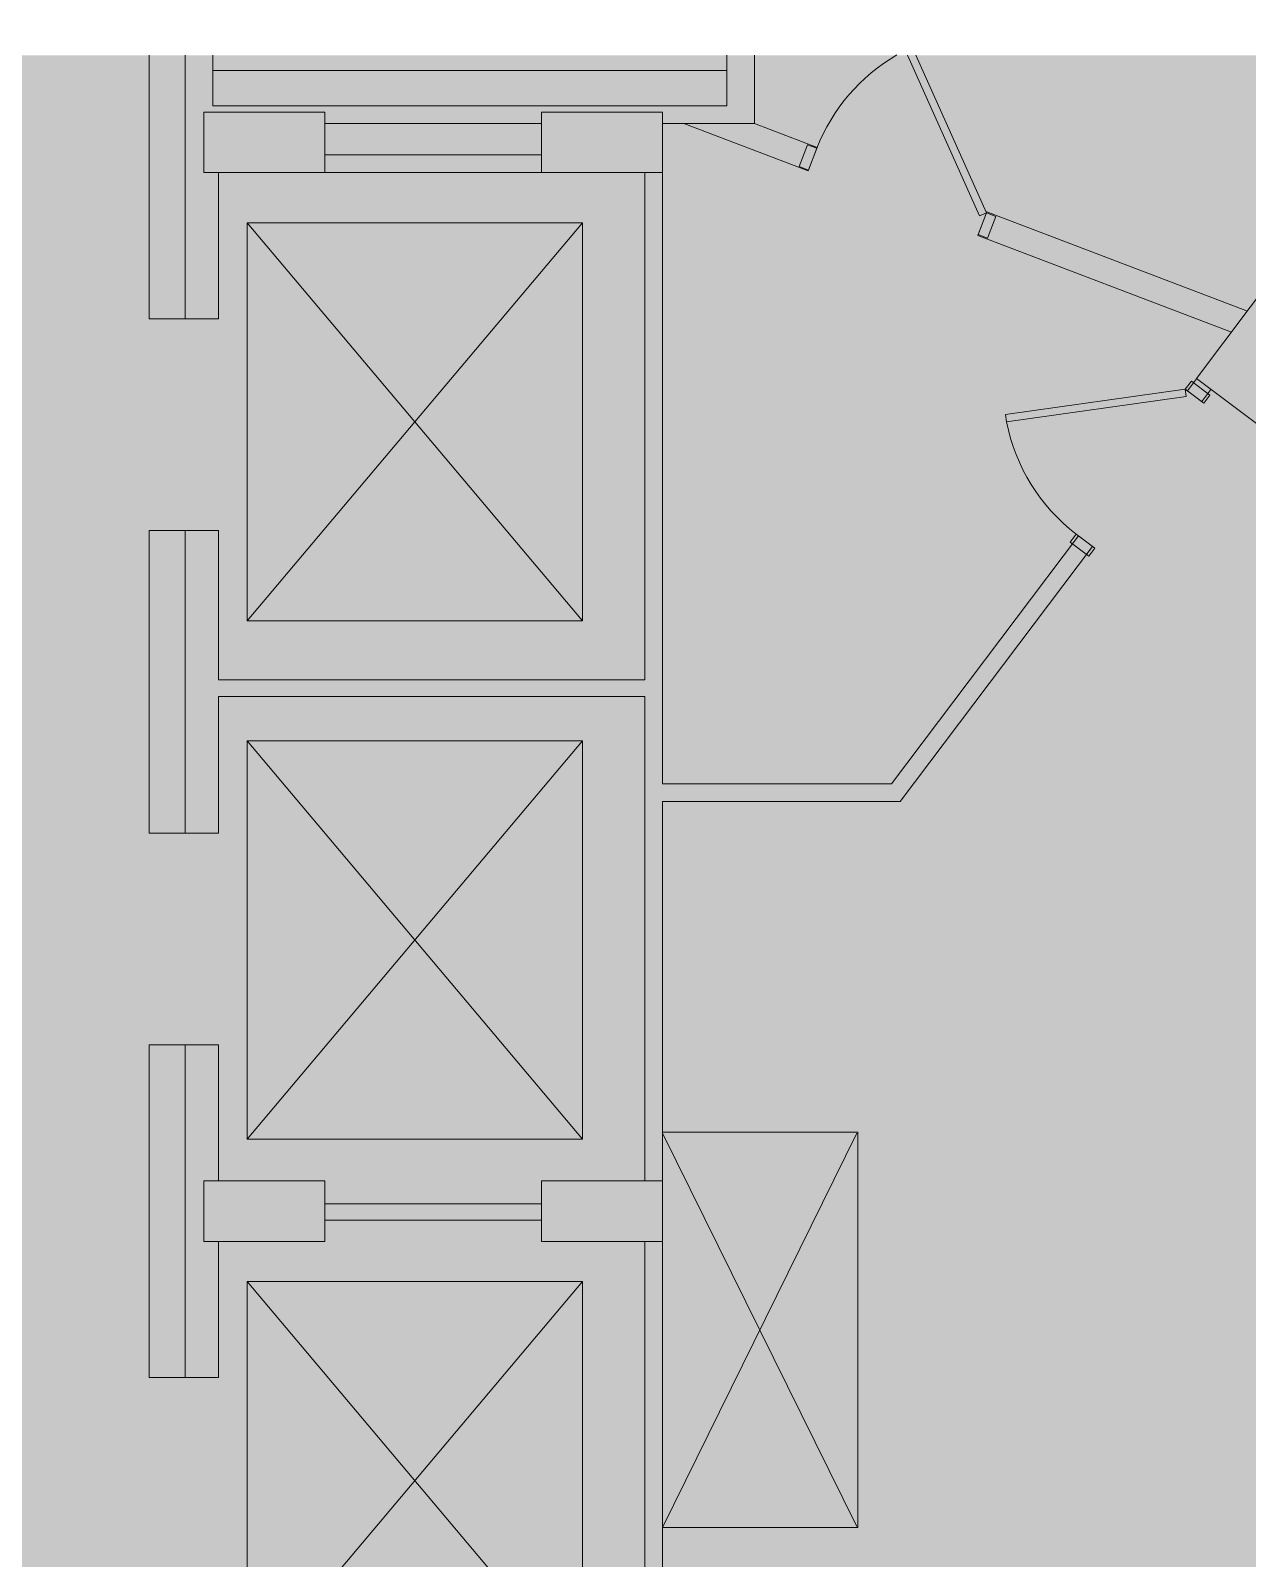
# Model space of a CAD drawing. Header units: inches. Extents: x 41 to 2137, y -595 to 378.
# Drawn here: x 282.8 to 524.2, y 74.9 to 378 of the extents above; entities that cross this region are included whole.
import ezdxf

# ---------------------------------------------------------------- set-up
doc = ezdxf.new("R2010")
doc.units = ezdxf.units.IN
doc.header["$MEASUREMENT"] = 0
for name, color, linetype, lineweight in [('A-DETL-GENF', 92, 'Continuous', 9), ('A-EXIST-DOOR', 250, 'Continuous', 9), ('A-EXIST-WALL-INT', 250, 'Continuous', 9), ('A-FLOR-ELTR', 250, 'Continuous', 9), ('COREDETAILS', 250, 'Continuous', 9), ('new block- skin dc_dwg', 8, 'Continuous', 9), ('S-EXIST-COLS', 250, 'Continuous', 9)]:
    doc.layers.add(name, color=color, linetype=linetype, lineweight=lineweight)

# ---------------------------------------------------------------- blocks, each defined once
blk = doc.blocks.new('new block- skin dc_dwg_EXIST-36-DR-2066955-New Construction - Demolition Plan')
at = {"layer": 'A-EXIST-DOOR', "flags": 128}
for points in [[(-27.76, 25.95), (-3.06, 1.25), (-2, 2.31), (-26.22, 26.53)], [(-2, 2.31), (0, 2.31), (0, -2.31), (-2, -2.31), (-2, 2.31), (-26.22, 26.53)]]:
    blk.add_lwpolyline(points, dxfattribs=at)
blk.add_lwpolyline([(-37.99, -2.31), (-39.99, -2.31), (-39.99, 2.31), (-37.99, 2.31)], close=True, dxfattribs=at)
at = {"layer": 'A-EXIST-DOOR'}
blk.add_arc((-1.05, 1.99), 36.95, 141.0018, 179.5009, dxfattribs=at)
blk = doc.blocks.new('new block- skin dc_dwg_EXIST-36-DR-V10-New Construction - Demolition Plan')
at = {"layer": 'A-EXIST-DOOR', "flags": 128}
for points in [[(-28.52, 26.71), (-3.06, 1.25), (-2, 2.31), (-27.46, 27.77)], [(-37.99, -2.31), (-39.99, -2.31), (-39.99, 2.31), (-37.99, 2.31)]]:
    blk.add_lwpolyline(points, close=True, dxfattribs=at)
blk.add_lwpolyline([(-2, 2.31), (0, 2.31), (0, -2.31), (-2, -2.31), (-2, 2.31), (-27.46, 27.77)], dxfattribs=at)
at = {"layer": 'A-EXIST-DOOR'}
blk.add_arc((-1.05, 1.99), 36.95, 138.0124, 179.5009, dxfattribs=at)
blk = doc.blocks.new('new block- skin dc_dwg-1925045-New Construction - Demolition Plan')
at = {"layer": 'A-EXIST-WALL-INT'}
h = blk.add_hatch(color=256, dxfattribs=at)
h.paths.add_polyline_path([(1539.4, 1328.2), (1539.4, 1418.58), (1532.22, 1418.58), (1532.22, 1328.2)], flags=0)
h.paths.add_polyline_path([(1565.9, 1379.58), (1567.11, 1379.58), (1567.11, 1388.08), (1610.11, 1388.08), (1610.11, 1379.58), (1634.11, 1379.58), (1634.11, 1574.82), (1681.26, 1574.82), (1719.4, 1625.44), (1716.58, 1627.56), (1679.52, 1578.32), (1634.11, 1578.32), (1634.11, 1709.32), (1652.34, 1709.32), (1652.34, 1722.86), (1646.87, 1722.86), (1646.87, 1712.82), (1544.87, 1712.82), (1544.87, 1722.86), (1532.22, 1722.86), (1532.22, 1670.58), (1545.97, 1670.58), (1545.97, 1699.58), (1630.61, 1699.58), (1630.61, 1598.98), (1545.97, 1598.98), (1545.97, 1628.58), (1532.22, 1628.58), (1532.22, 1568.58), (1545.97, 1568.58), (1545.97, 1595.7), (1630.61, 1595.7), (1630.61, 1499.58), (1610.11, 1499.58), (1610.11, 1495.07), (1567.11, 1495.07), (1567.11, 1499.58), (1545.97, 1499.58), (1545.97, 1526.58), (1532.22, 1526.58), (1532.22, 1460.58), (1545.97, 1460.58), (1545.97, 1487.58), (1567.11, 1487.58), (1567.11, 1491.79), (1610.11, 1491.79), (1610.11, 1487.58), (1630.61, 1487.58), (1630.61, 1391.58), (1543.11, 1391.58), (1543.11, 1379.58), (1558.22, 1379.58)], flags=0)
for p, q in [((1539.4, 1722.86), (1539.4, 1670.58)), ((1646.87, 1722.86), (1646.87, 1712.82)), ((1544.87, 1719.82), (1646.87, 1719.82)), ((1567.11, 1709.32), (1610.11, 1709.32)), ((1634.11, 1709.32), (1652.34, 1709.32)), ((1567.11, 1703.11), (1610.11, 1703.11)), ((1543.11, 1699.61), (1610.11, 1699.61)), ((1742.87, 1656.59), (1741.06, 1654.19)), ((1539.4, 1568.58), (1539.4, 1628.58)), ((1567.11, 1495.07), (1610.11, 1495.07)), ((1567.11, 1491.79), (1610.11, 1491.79)), ((1630.61, 1391.58), (1630.61, 1487.58))]:
    blk.add_line(p, q, dxfattribs=at)
at = {"layer": 'A-EXIST-WALL-INT', "flags": 128}
for points in [[(1532.22, 1722.86), (1532.22, 1670.58), (1539.4, 1670.58), (1545.97, 1670.58), (1545.97, 1699.58)], [(1646.87, 1712.82), (1544.87, 1712.82), (1544.87, 1722.86)], [(1638.29, 1709.32), (1663, 1699.92), (1664.77, 1704.59), (1652.34, 1709.32), (1652.34, 1722.86)], [(1630.61, 1499.58), (1630.61, 1595.7), (1545.97, 1595.7), (1545.97, 1568.58), (1539.4, 1568.58), (1532.22, 1568.58), (1532.22, 1628.58), (1539.4, 1628.58), (1545.97, 1628.58), (1545.97, 1598.98), (1630.61, 1598.98), (1630.61, 1699.58)], [(1634.11, 1379.58), (1634.11, 1574.82), (1681.26, 1574.82), (1719.4, 1625.44), (1716.58, 1627.56), (1679.52, 1578.32), (1634.11, 1578.32), (1634.11, 1699.58)], [(1750.11, 1672.11), (1698.42, 1691.78), (1696.64, 1687.11), (1746.98, 1667.94)], [(1740.05, 1658.7), (1738.23, 1656.32), (1741.04, 1654.2)], [(1545.97, 1487.58), (1545.97, 1460.58), (1539.4, 1460.58), (1532.22, 1460.58), (1532.22, 1526.58), (1539.4, 1526.58)], [(1545.97, 1499.58), (1545.97, 1526.58), (1539.4, 1526.58), (1539.4, 1460.58)]]:
    blk.add_lwpolyline(points, dxfattribs=at)
at = {"layer": 'A-FLOR-ELTR'}
for p, q in [((1551.68, 1610.65), (1618.18, 1689.65)), ((1551.68, 1507.9), (1618.18, 1586.9))]:
    blk.add_line(p, q, dxfattribs=at)
at = {"layer": 'A-FLOR-ELTR', "flags": 128}
for points in [[(1551.68, 1689.65), (1551.68, 1610.65), (1618.18, 1610.65), (1551.68, 1689.65), (1618.18, 1689.65), (1618.18, 1610.65)], [(1551.68, 1586.9), (1551.68, 1507.9), (1618.18, 1507.9), (1551.68, 1586.9), (1618.18, 1586.9), (1618.18, 1507.9)], [(1551.68, 1479.65), (1618.18, 1400.65), (1618.18, 1479.65), (1551.68, 1479.65), (1551.68, 1400.65), (1618.18, 1479.65)]]:
    blk.add_lwpolyline(points, dxfattribs=at)
at = {"layer": 'COREDETAILS'}
blk.add_line((1634.11, 1509.08), (1672.61, 1431.08), dxfattribs=at)
at = {"layer": 'COREDETAILS', "flags": 128}
blk.add_lwpolyline([(1672.61, 1509.08), (1634.11, 1430.85), (1672.84, 1430.85), (1672.84, 1509.29), (1634.11, 1509.29)], dxfattribs=at)
at = {"layer": 'S-EXIST-COLS', "flags": 128}
for points in [[(1543.11, 1699.58), (1543.11, 1711.58), (1567.11, 1711.58), (1567.11, 1699.58)], [(1610.11, 1699.58), (1610.11, 1711.58), (1634.11, 1711.58), (1634.11, 1699.58)], [(1567.11, 1499.58), (1567.11, 1487.58), (1543.11, 1487.58), (1543.11, 1499.58)], [(1634.11, 1499.58), (1634.11, 1487.58), (1610.11, 1487.58), (1610.11, 1499.58)]]:
    blk.add_lwpolyline(points, close=True, dxfattribs=at)
blk.add_lwpolyline([(1761.45, 1642.66), (1740.03, 1658.72), (1756.1, 1680.1), (1773.5, 1667.05)], dxfattribs=at)
for name, p, rotation in [('new block- skin dc_dwg_EXIST-36-DR-2066955-New Construction - Demolition Plan', (1699.4, 1688.73), 339.1596797536541), ('new block- skin dc_dwg_EXIST-36-DR-V10-New Construction - Demolition Plan', (1740.84, 1656.86), 53.03429194640936)]:
    blk.add_blockref(name, p, dxfattribs=dict(rotation=rotation))

msp = doc.modelspace()

# ---------------------------------------------------------------- hatches: boundary and pattern name
at = {"layer": 'A-DETL-GENF'}
h = msp.add_hatch(color=9, dxfattribs=at)
h.paths.add_polyline_path([(547.5, -380.32), (551.67, -366.56), (551.67, -307.17), (451.42, -307.17), (451.42, -95.21), (332.31, -95.21), (332.31, -21.59), (339.99, -21.59), (339.99, -89.21), (547.59, -89.21), (547.59, 373.07), (426.43, 373.07), (426.43, 359.53), (408.2, 359.53), (408.2, 228.53), (453.61, 228.53), (490.67, 277.77), (493.49, 275.65), (455.35, 225.03), (408.2, 225.03), (408.2, 29.79), (384.2, 29.79), (384.2, 38.29), (341.2, 38.29), (341.2, 29.79), (317.2, 29.79), (317.2, 41.79), (404.7, 41.79), (404.7, 137.79), (384.2, 137.79), (384.2, 142), (341.2, 142), (341.2, 137.79), (320.06, 137.79), (320.06, 110.79), (306.31, 110.79), (306.31, 176.79), (320.06, 176.79), (320.06, 149.79), (341.2, 149.79), (341.2, 145.29), (384.2, 145.29), (384.2, 149.79), (404.7, 149.79), (404.7, 245.91), (320.06, 245.91), (320.06, 218.79), (306.31, 218.79), (306.31, 278.79), (320.06, 278.79), (320.06, 249.19), (404.7, 249.19), (404.7, 349.79), (320.06, 349.79), (320.06, 320.79), (306.31, 320.79), (306.31, 373.07), (191.97, 373.07), (191.97, -319.17), (379.26, -319.17), (379.26, -343.99), (400.59, -347.02), (421.84, -350.49), (443.03, -354.39), (464.12, -358.72), (485.13, -363.48), (506.03, -368.67), (526.83, -374.28)], flags=0)
h.paths.add_polyline_path([(313.49, -21.59), (306.31, -21.59), (306.31, 68.79), (313.49, 68.79), (313.49, 29.79)], flags=0)
h.paths.add_polyline_path([(420.96, 363.03), (420.96, 373.07), (318.96, 373.07), (318.96, 363.03), (408.2, 363.03)], flags=0)

# ---------------------------------------------------------------- block references
at = {"layer": 'new block- skin dc_dwg', "color": 250}
msp.add_blockref('new block- skin dc_dwg-1925045-New Construction - Demolition Plan', (-1225.91, -1349.79), dxfattribs=at)

doc.saveas('drawing.dxf')
